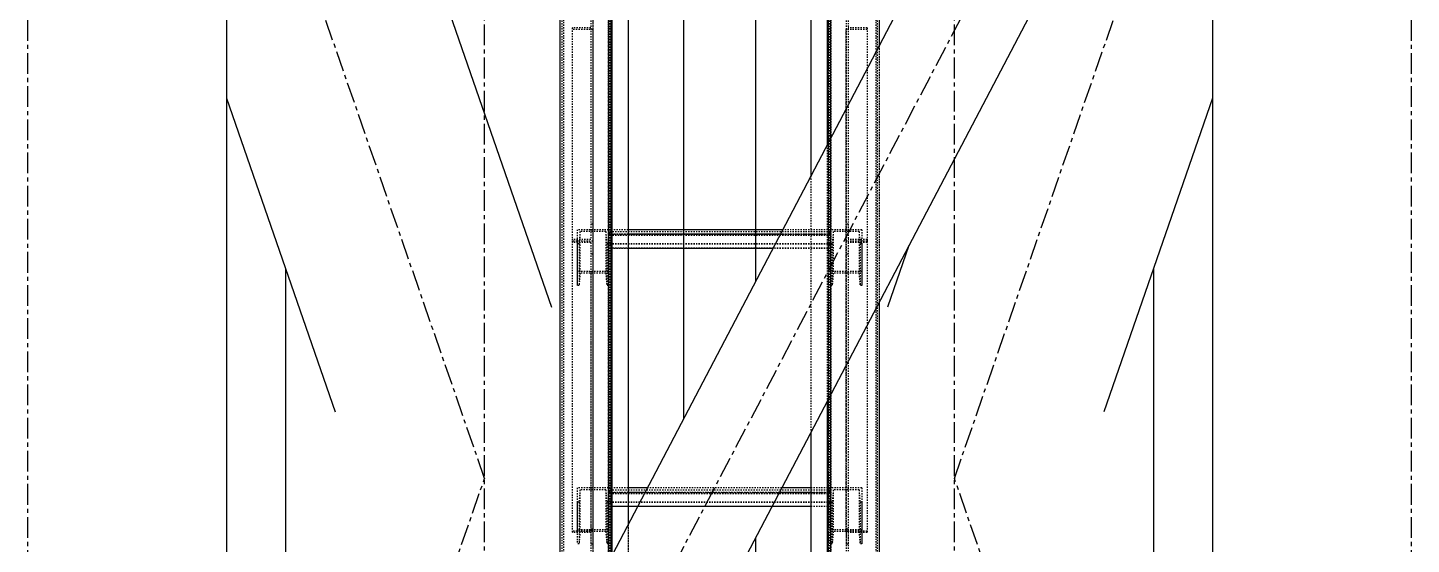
# Model space of a CAD drawing. Header units: millimetres. Extents: x 5143 to 30813, y 232 to 21408.
# Drawn here: x 11840 to 12370, y 2090 to 2288 of the extents above; entities that cross this region are included whole.
import ezdxf

# ---------------------------------------------------------------- set-up
doc = ezdxf.new("R2010")
doc.units = ezdxf.units.MM
doc.header["$LTSCALE"] = 0.25
for name, pattern in [('CENTER', [50.8, 31.75, -6.35, 6.35, -6.35]), ('XKITLINE00', [0]), ('XKITLINE02', [4, 2, -2]), ('XKITLINE03', [6, 3, -1, 1, -1])]:
    doc.linetypes.add(name, pattern=pattern)

msp = doc.modelspace()

# ---------------------------------------------------------------- linework, layer by layer
at = {"color": 8, "linetype": 'CENTER'}
for p, q in [((12015, 1442.74), (12015, 3096.7)), ((12195, 1442.74), (12195, 3096.7)), ((12015, 2114.92), (11840, 2620.27)), ((11840, 1609.57), (12370, 2620.27)), ((12195, 2114.92), (12370, 2620.27)), ((11840, 1609.57), (11840, 2357.78)), ((12370, 1609.57), (12370, 2357.78)), ((11840, 1609.57), (12015, 2114.92)), ((12370, 1609.57), (12195, 2114.92))]:
    msp.add_line(p, q, dxfattribs=at)
at = {"color": 3, "linetype": 'XKITLINE02'}
for p, q in [((12062.5, 3025.09), (12062.5, 1776.2)), ((12062.5, 3022.24), (12062.5, 1792.91)), ((12063.35, 3024.89), (12063.35, 1776.01)), ((12063.35, 3022.43), (12063.35, 1773.55)), ((12070, 3025.09), (12070, 1776.08)), ((12140, 3024.82), (12140, 1776.08)), ((12146.65, 3024.77), (12146.65, 1776.01)), ((12146.65, 3022.43), (12146.65, 1773.55)), ((12147.5, 3025.09), (12147.5, 1776.2)), ((12147.5, 3022.24), (12147.5, 1792.91)), ((12044.65, 3002.41), (12044.65, 1798.89)), ((12045.18, 3000.84), (12045.18, 1797.94)), ((12062.42, 3000.84), (12062.42, 1797.94)), ((12062.95, 3002.41), (12062.95, 1798.89)), ((12147.05, 3002.41), (12147.05, 1798.89)), ((12147.58, 3000.84), (12147.58, 1797.94)), ((12164.82, 3000.84), (12164.82, 1797.94)), ((12165.35, 3002.41), (12165.35, 1798.89)), ((12166.2, 2977.62), (12166.2, 1797.82)), ((12063.8, 2643.09), (12063.8, 2085.53)), ((12055.7, 2293.44), (12055.7, 2287.55)), ((12055.7, 2293.44), (12055.7, 2206.47)), ((12056.5, 2293.44), (12056.5, 2286.9)), ((12056.5, 2293.44), (12056.5, 2205.81)), ((12153.5, 2293.44), (12153.5, 2205.81)), ((12154.3, 2293.44), (12154.3, 2206.47)), ((12055.7, 2287.55), (12048.5, 2287.55)), ((12048.5, 2287.55), (12048.5, 2286.9)), ((12048.5, 2287.55), (12048.5, 2205.81)), ((12056.5, 2286.9), (12048.5, 2286.9)), ((12161.5, 2286.9), (12153.5, 2286.9)), ((12161.5, 2287.55), (12154.3, 2287.55)), ((12161.5, 2287.55), (12161.5, 2205.81)), ((12166.2, 2280.8), (12166.2, 2182.47)), ((12146.2, 2242.66), (12146.2, 2144.33)), ((12140, 2230.84), (12140, 2132.51)), ((12050.5, 2210.25), (12050.5, 2204.8)), ((12062.5, 2210.25), (12050.5, 2210.25)), ((12050.5, 2210.25), (12050.5, 2194.26)), ((12056.5, 2212.36), (12055.7, 2212.36)), ((12062.5, 2210.25), (12062.5, 2203.09)), ((12070, 2210.25), (12062.5, 2210.25)), ((12062.5, 2210.25), (12062.5, 2204.8)), ((12062.5, 2210.25), (12062.5, 2194.26)), ((12147.5, 2210.25), (12129.2, 2210.25)), ((12147.5, 2210.25), (12147.5, 2203.09)), ((12147.5, 2210.25), (12147.5, 2194.26)), ((12147.5, 2210.25), (12147.5, 2204.8)), ((12159.5, 2210.25), (12147.5, 2210.25)), ((12153.5, 2212.36), (12153.5, 2205.81)), ((12154.3, 2212.36), (12153.5, 2212.36)), ((12154.3, 2212.36), (12154.3, 2206.47)), ((12159.5, 2210.25), (12159.5, 2194.26)), ((12159.5, 2210.25), (12159.5, 2204.8)), ((12055.7, 2206.47), (12048.5, 2206.47)), ((12048.5, 2205.81), (12048.5, 2094.2)), ((12056.5, 2205.81), (12048.5, 2205.81)), ((12056.5, 2205.81), (12048.5, 2205.81)), ((12055.7, 2205.32), (12048.5, 2205.32)), ((12051.18, 2204.8), (12050.5, 2204.8)), ((12050.5, 2204.8), (12050.5, 2188.82)), ((12051.56, 2209.55), (12051.18, 2204.8)), ((12051.18, 2204.8), (12051.18, 2188.82)), ((12061.43, 2209.55), (12051.56, 2209.55)), ((12051.56, 2209.55), (12051.56, 2193.57)), ((12055.7, 2205.32), (12055.7, 2089.74)), ((12056.5, 2205.81), (12056.5, 2089.74)), ((12061.43, 2209.55), (12061.82, 2204.8)), ((12061.43, 2209.55), (12061.43, 2193.57)), ((12062.5, 2204.8), (12061.82, 2204.8)), ((12061.82, 2204.8), (12061.82, 2188.82)), ((12147.5, 2209.4), (12062.5, 2209.4)), ((12070, 2208.54), (12062.5, 2208.54)), ((12147.5, 2207.99), (12062.5, 2207.99)), ((12147.5, 2204.8), (12062.5, 2204.8)), ((12062.5, 2204.8), (12062.5, 2188.82)), ((12147.5, 2208.54), (12128.3, 2208.54)), ((12147.5, 2204.8), (12147.5, 2188.82)), ((12148.18, 2204.8), (12147.5, 2204.8)), ((12148.56, 2209.55), (12148.18, 2204.8)), ((12148.18, 2204.8), (12148.18, 2188.82)), ((12148.56, 2209.55), (12148.56, 2193.57)), ((12158.43, 2209.55), (12148.56, 2209.55)), ((12153.5, 2205.81), (12153.5, 2089.74)), ((12161.5, 2205.81), (12153.5, 2205.81)), ((12161.5, 2205.81), (12153.5, 2205.81)), ((12161.5, 2206.47), (12154.3, 2206.47)), ((12154.3, 2205.32), (12154.3, 2089.74)), ((12161.5, 2205.32), (12154.3, 2205.32)), ((12158.43, 2209.55), (12158.43, 2193.57)), ((12158.43, 2209.55), (12158.82, 2204.8)), ((12158.82, 2204.8), (12158.82, 2188.82)), ((12159.5, 2204.8), (12158.82, 2204.8)), ((12159.5, 2204.8), (12159.5, 2188.82)), ((12161.5, 2206.47), (12161.5, 2205.81)), ((12161.5, 2205.81), (12161.5, 2094.2)), ((12056.5, 2200.85), (12055.7, 2200.85)), ((12147.5, 2204.71), (12062.5, 2204.71)), ((12147.5, 2203.19), (12062.5, 2203.19)), ((12070, 2203.09), (12062.5, 2203.09)), ((12147.5, 2203.09), (12125.45, 2203.09)), ((12154.3, 2200.85), (12153.5, 2200.85)), ((12050.5, 2194.26), (12050.5, 2188.82)), ((12062.5, 2194.26), (12050.5, 2194.26)), ((12056.5, 2194.26), (12056.5, 2094.7)), ((12062.5, 2194.26), (12062.5, 2188.82)), ((12147.5, 2194.26), (12147.5, 2188.82)), ((12159.5, 2194.26), (12147.5, 2194.26)), ((12159.5, 2194.26), (12159.5, 2188.82)), ((12051.56, 2193.57), (12051.18, 2188.82)), ((12061.43, 2193.57), (12051.56, 2193.57)), ((12055.7, 2193.57), (12055.7, 2089.74)), ((12061.43, 2193.57), (12061.82, 2188.82)), ((12148.56, 2193.57), (12148.18, 2188.82)), ((12158.43, 2193.57), (12148.56, 2193.57)), ((12158.43, 2193.57), (12158.82, 2188.82)), ((12051.18, 2188.82), (12050.5, 2188.82)), ((12062.5, 2188.82), (12061.82, 2188.82)), ((12148.18, 2188.82), (12147.5, 2188.82)), ((12159.5, 2188.82), (12158.82, 2188.82)), ((12050.5, 2111.27), (12050.5, 2105.83)), ((12062.5, 2111.27), (12050.5, 2111.27)), ((12050.5, 2111.27), (12050.5, 2094.7)), ((12051.56, 2110.58), (12051.18, 2105.83)), ((12061.43, 2110.58), (12051.56, 2110.58)), ((12051.56, 2110.58), (12051.56, 2094.59)), ((12061.43, 2110.58), (12061.82, 2105.83)), ((12061.43, 2110.58), (12061.43, 2094.59)), ((12062.5, 2111.27), (12062.5, 2105.83)), ((12062.5, 2111.27), (12062.5, 2095.29)), ((12062.5, 2111.27), (12062.5, 2104.11)), ((12070, 2111.27), (12062.5, 2111.27)), ((12147.5, 2110.43), (12062.5, 2110.43)), ((12070, 2109.56), (12062.5, 2109.56)), ((12127.96, 2109.56), (12076.4, 2109.56)), ((12128.86, 2111.27), (12077.3, 2111.27)), ((12147.5, 2111.27), (12140, 2111.27)), ((12147.5, 2109.56), (12140, 2109.56)), ((12147.5, 2111.27), (12147.5, 2095.29)), ((12147.5, 2111.27), (12147.5, 2105.83)), ((12159.5, 2111.27), (12147.5, 2111.27)), ((12147.5, 2111.27), (12147.5, 2104.11)), ((12148.56, 2110.58), (12148.18, 2105.83)), ((12148.56, 2110.58), (12148.56, 2094.59)), ((12158.43, 2110.58), (12148.56, 2110.58)), ((12158.43, 2110.58), (12158.43, 2094.59)), ((12158.43, 2110.58), (12158.82, 2105.83)), ((12159.5, 2111.27), (12159.5, 2095.29)), ((12159.5, 2111.27), (12159.5, 2105.83)), ((12051.18, 2105.83), (12050.5, 2105.83)), ((12050.5, 2105.83), (12050.5, 2089.84)), ((12051.18, 2105.83), (12051.18, 2089.84)), ((12062.5, 2105.83), (12061.82, 2105.83)), ((12061.82, 2105.83), (12061.82, 2089.84)), ((12147.5, 2109.02), (12062.5, 2109.02)), ((12062.5, 2105.83), (12062.5, 2089.84)), ((12147.5, 2105.83), (12062.5, 2105.83)), ((12147.5, 2105.73), (12062.5, 2105.73)), ((12147.5, 2104.21), (12062.5, 2104.21)), ((12070, 2104.11), (12062.5, 2104.11)), ((12125.11, 2104.11), (12073.54, 2104.11)), ((12147.5, 2104.11), (12140, 2104.11)), ((12147.5, 2105.83), (12147.5, 2089.84)), ((12148.18, 2105.83), (12147.5, 2105.83)), ((12148.18, 2105.83), (12148.18, 2089.84)), ((12158.82, 2105.83), (12158.82, 2089.84)), ((12159.5, 2105.83), (12158.82, 2105.83)), ((12159.5, 2105.83), (12159.5, 2089.84)), ((12056.5, 2094.7), (12048.5, 2094.7)), ((12055.7, 2094.2), (12048.5, 2094.2)), ((12062.5, 2095.29), (12050.5, 2095.29)), ((12051.56, 2094.59), (12051.18, 2089.84)), ((12061.43, 2094.59), (12051.56, 2094.59)), ((12056.5, 2095.49), (12055.7, 2095.49)), ((12055.7, 2095.49), (12055.7, 2069.66)), ((12055.7, 2095.49), (12055.7, 2008.52)), ((12056.5, 2095.49), (12056.5, 2007.86)), ((12061.43, 2094.59), (12061.82, 2089.84)), ((12062.5, 2095.29), (12062.5, 2089.84)), ((12070, 2097.35), (12070, 1999.02)), ((12147.5, 2095.29), (12147.5, 2089.84)), ((12159.5, 2095.29), (12147.5, 2095.29)), ((12148.56, 2094.59), (12148.18, 2089.84)), ((12158.43, 2094.59), (12148.56, 2094.59)), ((12153.5, 2095.49), (12153.5, 2007.86)), ((12154.3, 2095.49), (12153.5, 2095.49)), ((12161.5, 2094.7), (12153.5, 2094.7)), ((12154.3, 2095.49), (12154.3, 2008.52)), ((12161.5, 2094.2), (12154.3, 2094.2)), ((12158.43, 2094.59), (12158.82, 2089.84)), ((12159.5, 2095.29), (12159.5, 2089.84)), ((12051.18, 2089.84), (12050.5, 2089.84)), ((12056.5, 2089.74), (12055.7, 2089.74)), ((12062.5, 2089.84), (12061.82, 2089.84)), ((12148.18, 2089.84), (12147.5, 2089.84)), ((12154.3, 2089.74), (12153.5, 2089.74)), ((12159.5, 2089.84), (12158.82, 2089.84))]:
    msp.add_line(p, q, dxfattribs=at)
at = {"color": 1, "linetype": 'XKITLINE03'}
for p, q in [((12062.5, 1776.2), (12062.5, 3025.09)), ((12147.5, 3025.09), (12147.5, 1776.2)), ((12056.5, 2986.08), (12056.5, 1798.36)), ((12056.5, 2286.9), (12056.5, 2205.81)), ((12153.5, 2205.81), (12153.5, 2286.9)), ((12062.5, 2210.25), (12062.5, 2194.26)), ((12147.5, 2194.26), (12147.5, 2210.25)), ((12056.5, 2205.81), (12056.5, 2094.7)), ((12062.5, 2208.54), (12147.5, 2208.54)), ((12153.5, 2094.7), (12153.5, 2205.81)), ((12062.5, 2111.27), (12062.5, 2095.29)), ((12062.5, 2109.56), (12147.5, 2109.56)), ((12147.5, 2095.29), (12147.5, 2111.27))]:
    msp.add_line(p, q, dxfattribs=at)
at = {"color": 7, "linetype": 'XKITLINE00'}
for p, q in [((12043.8, 2597.45), (12043.8, 2047.39)), ((12063.8, 2597.45), (12063.8, 2085.53)), ((12070, 2597.45), (12070, 2097.35)), ((12140, 2597.45), (12140, 2230.84)), ((12146.2, 2597.45), (12146.2, 2242.66)), ((12166.2, 2597.45), (12166.2, 2280.8)), ((12129.2, 2210.25), (12070, 2210.25)), ((12128.3, 2208.54), (12070, 2208.54)), ((12125.45, 2203.09), (12070, 2203.09)), ((12166.2, 2182.47), (12166.2, 1797.82)), ((12146.2, 2144.33), (12146.2, 1797.82)), ((12140, 2132.51), (12140, 1773.35)), ((12077.3, 2111.27), (12070, 2111.27)), ((12076.4, 2109.56), (12070, 2109.56)), ((12140, 2109.56), (12127.96, 2109.56)), ((12140, 2111.27), (12128.86, 2111.27)), ((12073.54, 2104.11), (12070, 2104.11)), ((12140, 2104.11), (12125.11, 2104.11))]:
    msp.add_line(p, q, dxfattribs=at)
at = {"color": 8, "linetype": 'XKITLINE00'}
for p, q in [((12091.2, 2597.45), (12091.2, 2137.77)), ((12118.8, 2597.45), (12118.8, 2190.41)), ((11916.2, 2539.79), (12040.61, 2180.51)), ((12225.35, 2393.6), (11963.29, 1893.86)), ((12265.61, 2372.05), (12003.55, 1872.31)), ((11916.2, 2357.78), (11916.2, 1852.69)), ((12293.8, 2357.78), (12293.8, 1653.65)), ((11916.2, 2260.68), (11957.84, 2140.43)), ((12293.8, 2260.68), (12252.15, 2140.43)), ((12177.57, 2204.15), (12169.38, 2180.51)), ((11938.8, 2195.41), (11938.8, 2034.4)), ((12271.2, 2195.41), (12271.2, 2034.4)), ((12118.8, 2092.08), (12118.8, 1655.16))]:
    msp.add_line(p, q, dxfattribs=at)
at = {"color": 1, "linetype": 'XKITLINE00'}
for centre in [(12056.5, 2286.9), (12153.5, 2286.9), (12062.5, 2210.25), (12147.5, 2210.25), (12056.5, 2205.81), (12056.5, 2205.81), (12062.5, 2208.54), (12147.5, 2208.54), (12153.5, 2205.81), (12153.5, 2205.81), (12062.5, 2194.26), (12147.5, 2194.26), (12062.5, 2111.27), (12062.5, 2109.56), (12147.5, 2111.27), (12147.5, 2109.56), (12056.5, 2094.7), (12062.5, 2095.29), (12147.5, 2095.29), (12153.5, 2094.7)]:
    msp.add_circle(centre, 0.05, dxfattribs=at)
at = {"color": 8, "linetype": 'XKITLINE00'}
for centre in [(12015, 2114.92), (12015, 2114.92), (12195, 2114.92), (12195, 2114.92)]:
    msp.add_circle(centre, 0.05, dxfattribs=at)

doc.saveas('drawing.dxf')
